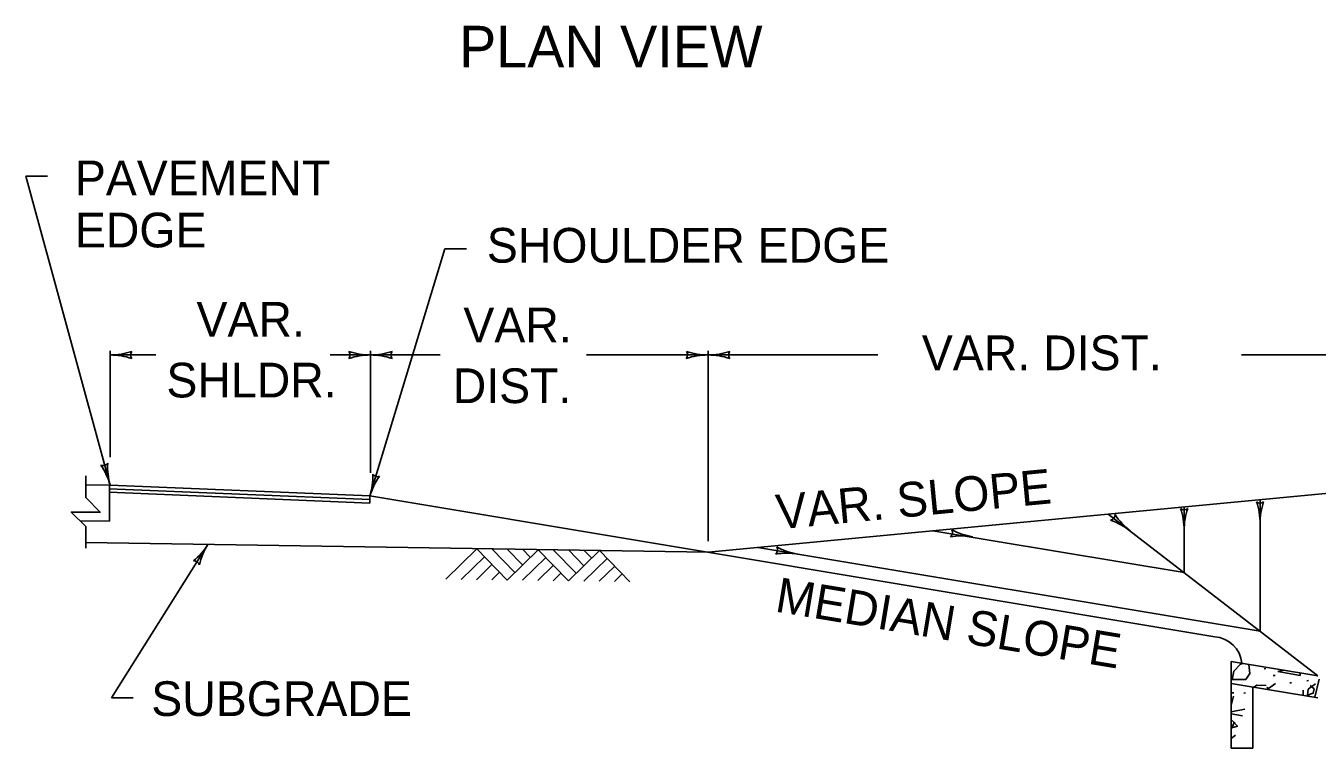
# Model space of a CAD drawing. Extents: x 997.6 to 1036.7, y 998.9 to 1022.9.
# Drawn here: x 1018.67 to 1026.11, y 1010.19 to 1014.35 of the extents above; entities that cross this region are included whole.
import ezdxf

# ---------------------------------------------------------------- set-up
doc = ezdxf.new("R2010")
doc.units = 0
doc.layers.add('Level 1', color=7, linetype='Continuous')

msp = doc.modelspace()

# ---------------------------------------------------------------- linework, layer by layer
at = {"layer": 'Level 1'}
for p, q in [((1018.6738, 1013.4857), (1019.1588, 1011.7053)), ((1018.7988, 1013.4857), (1018.6738, 1013.4857)), ((1021.0875, 1013.0668), (1020.6556, 1011.6429)), ((1021.0875, 1013.0668), (1021.2125, 1013.0668)), ((1019.1588, 1011.8663), (1019.1588, 1012.4794)), ((1019.1588, 1012.4553), (1019.4233, 1012.4553)), ((1020.4276, 1012.4553), (1020.6588, 1012.4553)), ((1020.6588, 1011.7769), (1020.6588, 1012.4794)), ((1020.6588, 1012.4553), (1021.061, 1012.4553)), ((1021.9031, 1012.4553), (1022.6038, 1012.4553)), ((1022.6038, 1011.3826), (1022.6038, 1012.4794)), ((1022.6038, 1012.4553), (1023.5829, 1012.4553)), ((1025.6775, 1012.4553), (1026.6588, 1012.4553)), ((1019.1588, 1011.7053), (1019.0188, 1011.7075)), ((1019.1548, 1011.6846), (1020.6556, 1011.6221)), ((1019.1556, 1011.497), (1019.1556, 1011.7054)), ((1019.1588, 1011.7053), (1020.6556, 1011.6429)), ((1026.6588, 1011.7053), (1022.6038, 1011.3182)), ((1019.1538, 1011.6638), (1020.6556, 1011.6012)), ((1020.6556, 1011.6012), (1020.6556, 1011.6429)), ((1020.6556, 1011.6429), (1025.5232, 1010.8318)), ((1025.7838, 1011.6218), (1025.7838, 1010.8632)), ((1024.9088, 1011.5383), (1026.1172, 1010.606)), ((1025.3463, 1011.58), (1025.3463, 1011.2008)), ((1019.1556, 1011.497), (1018.9859, 1011.4997)), ((1022.6038, 1011.3182), (1019.0188, 1011.3741)), ((1023.8994, 1011.4418), (1025.3463, 1011.2008)), ((1019.1678, 1010.479), (1019.723, 1011.3631)), ((1021.0927, 1011.1626), (1021.2718, 1011.3372)), ((1021.2718, 1011.3372), (1021.4463, 1011.1581)), ((1021.3603, 1011.3361), (1021.4913, 1011.2015)), ((1021.4463, 1011.1581), (1021.6253, 1011.3325)), ((1021.4486, 1011.3349), (1021.5358, 1011.2453)), ((1021.537, 1011.3338), (1021.5808, 1011.2888)), ((1021.6253, 1011.3325), (1021.7998, 1011.1533)), ((1021.7138, 1011.3313), (1021.8448, 1011.1971)), ((1021.7998, 1011.1533), (1021.9789, 1011.3278)), ((1021.8022, 1011.3302), (1021.8893, 1011.2406)), ((1021.8905, 1011.329), (1021.9344, 1011.2843)), ((1021.9789, 1011.3278), (1022.1533, 1011.1487)), ((1022.6039, 1011.3182), (1022.6041, 1011.3182)), ((1022.8898, 1011.3455), (1025.7838, 1010.8632)), ((1021.1811, 1011.1615), (1021.3157, 1011.2923)), ((1021.2694, 1011.1603), (1021.359, 1011.2477)), ((1021.5347, 1011.1569), (1021.6693, 1011.2877)), ((1021.623, 1011.1557), (1021.7126, 1011.2429)), ((1021.8883, 1011.1522), (1022.0228, 1011.2832)), ((1021.9766, 1011.1509), (1022.0662, 1011.2382)), ((1021.3578, 1011.1593), (1021.4028, 1011.2028)), ((1021.7114, 1011.1545), (1021.7563, 1011.1983)), ((1022.065, 1011.1498), (1022.1099, 1011.1936)), ((1025.6172, 1010.6893), (1026.1172, 1010.606)), ((1025.6172, 1010.6893), (1025.6172, 1010.1893)), ((1025.6172, 1010.5626), (1026.1172, 1010.4793)), ((1019.1678, 1010.479), (1019.2928, 1010.479)), ((1025.7422, 1010.5418), (1025.7422, 1010.1893)), ((1025.6172, 1010.1893), (1025.7422, 1010.1893))]:
    msp.add_line(p, q, dxfattribs=at)
for points in [[(1019.0188, 1011.3418), (1019.0188, 1011.4668), (1018.9354, 1011.5502), (1019.1021, 1011.5502), (1019.0188, 1011.6335), (1019.0188, 1011.7585)], [(1025.6334, 1010.6325), (1025.6241, 1010.5858)], [(1025.6721, 1010.6738), (1025.6334, 1010.6325)], [(1025.6844, 1010.6781), (1025.6721, 1010.6738)], [(1025.7254, 1010.6205), (1025.7196, 1010.6723)], [(1025.8181, 1010.6483), (1025.8074, 1010.647)], [(1025.9226, 1010.6384), (1025.8868, 1010.6311)], [(1025.8868, 1010.6311), (1026.0148, 1010.6084)], [(1025.6241, 1010.5858), (1025.7014, 1010.5858)], [(1025.7014, 1010.5858), (1025.7254, 1010.6205)], [(1025.8321, 1010.5325), (1025.8734, 1010.5618)], [(1025.8704, 1010.609), (1025.8598, 1010.6077)], [(1025.9653, 1010.5665), (1025.9547, 1010.5652)], [(1026.0148, 1010.6084), (1026.0153, 1010.6229)], [(1026.0635, 1010.5796), (1026.0528, 1010.5783)], [(1026.1042, 1010.5592), (1026.0615, 1010.5285), (1026.0575, 1010.4952), (1026.0908, 1010.5058), (1026.0948, 1010.5312), (1026.0722, 1010.5512)], [(1026.0988, 1010.4831), (1026.1242, 1010.5872)], [(1025.6334, 1010.5085), (1025.6172, 1010.5088)], [(1025.6201, 1010.4431), (1025.6308, 1010.4898)], [(1025.7003, 1010.5076), (1025.6896, 1010.5063)], [(1025.7654, 1010.5525), (1025.7493, 1010.5405)], [(1025.8188, 1010.5512), (1025.7654, 1010.5525)], [(1025.8294, 1010.5272), (1025.8241, 1010.5405)], [(1026.0322, 1010.5245), (1026.0322, 1010.4934)], [(1026.0974, 1010.4825), (1026.0988, 1010.4831)], [(1025.6172, 1010.4425), (1025.6201, 1010.4431)], [(1025.6971, 1010.4144), (1025.6172, 1010.3979)], [(1025.6172, 1010.3872), (1025.6833, 1010.3754)], [(1025.6373, 1010.3406), (1025.6213, 1010.3073), (1025.6533, 1010.3153), (1025.6239, 1010.3486)], [(1025.6428, 1010.2644), (1025.6172, 1010.2456)]]:
    msp.add_lwpolyline(points, dxfattribs=at)
for centre, radius, start, end in [((1019.1588, 1012.846), 0.3906, 269.98778, 270), ((1019.1588, 1012.846), 0.3906, 270, 288.66878), ((1019.1588, 1012.0647), 0.3906, 71.34716, 89.99389), ((1019.3074, 1012.4553), 0.0312, 138.7746, 220.89129), ((1020.5103, 1012.4554), 0.0312, 318.7746, 40.89129), ((1020.6588, 1012.0647), 0.3906, 90, 108.66878), ((1020.6588, 1012.846), 0.3906, 251.34716, 269.99389), ((1020.6588, 1012.846), 0.3906, 269.98778, 270), ((1020.6588, 1012.846), 0.3906, 270, 288.66878), ((1020.6588, 1012.0647), 0.3906, 89.98778, 90), ((1020.6588, 1012.0647), 0.3906, 71.34716, 89.99389), ((1020.8074, 1012.4553), 0.0312, 138.7746, 220.89129), ((1022.4553, 1012.4554), 0.0312, 318.7746, 40.89129), ((1022.6038, 1012.0647), 0.3906, 90, 108.66878), ((1022.6038, 1012.846), 0.3906, 251.34716, 269.99389), ((1022.6038, 1012.846), 0.3906, 269.98778, 270), ((1022.6038, 1012.846), 0.3906, 270, 288.66878), ((1022.6038, 1012.0647), 0.3906, 89.98778, 90), ((1022.6038, 1012.0647), 0.3906, 71.34716, 89.99389), ((1022.7524, 1012.4553), 0.0312, 138.7746, 220.89129), ((1019.1198, 1011.8487), 0.0312, 244.0168, 326.13349), ((1018.7819, 1011.6026), 0.3906, 15.2422, 33.91099), ((1019.5357, 1011.808), 0.3906, 176.58936, 195.23609), ((1020.2818, 1011.7563), 0.3906, 343.12496, 1.79375), ((1021.0294, 1011.5295), 0.3906, 144.47212, 163.11885), ((1020.6987, 1011.7851), 0.0312, 211.89956, 294.01626), ((1018.7819, 1011.6026), 0.3906, 15.22998, 15.2422), ((1020.2818, 1011.7563), 0.3906, 343.11274, 343.12496), ((1025.7841, 1011.6322), 0.0312, 228.7746, 310.89129), ((1025.3935, 1011.4837), 0.3906, 0, 18.66878), ((1026.1747, 1011.4837), 0.3906, 161.34716, 179.99389), ((1024.9173, 1011.5334), 0.0312, 281.12379, 3.24049), ((1025.2734, 1011.7519), 0.3906, 213.69635, 232.34308), ((1025.3467, 1011.594), 0.0312, 228.7746, 310.89129), ((1024.956, 1011.4454), 0.3906, 0, 18.66878), ((1025.7373, 1011.4454), 0.3906, 161.34716, 179.99389), ((1023.9809, 1011.432), 0.0312, 309.31495, 31.43164), ((1024.1916, 1011.7928), 0.3906, 241.88751, 260.53424), ((1024.7962, 1011.1334), 0.3906, 52.34919, 71.01798), ((1025.3935, 1011.4837), 0.3906, 359.98778, 0), ((1024.0632, 1011.0222), 0.3906, 80.54035, 99.20914), ((1024.0632, 1011.0222), 0.3906, 80.52813, 80.54035), ((1024.7962, 1011.1334), 0.3906, 52.33697, 52.34919), ((1024.956, 1011.4454), 0.3906, 359.98778, 0), ((1019.3922, 1011.5708), 0.3906, 309.22009, 327.86682), ((1020.0538, 1011.1553), 0.3906, 147.87293, 166.54171), ((1020.0538, 1011.1553), 0.3906, 147.86071, 147.87293), ((1022.9737, 1011.3325), 0.0312, 309.31495, 31.43164), ((1023.056, 1010.9227), 0.3906, 80.54035, 99.20914), ((1023.1844, 1011.6933), 0.3906, 241.88751, 260.53424), ((1023.056, 1010.9227), 0.3906, 80.52813, 80.54035), ((1019.644, 1011.2373), 0.0312, 16.64753, 98.76422), ((1025.5088, 1010.6606), 0.1717, 6.11654, 85.20688)]:
    msp.add_arc(centre, radius, start, end, dxfattribs=at)

# ---------------------------------------------------------------- texts
for s, height, p in [('PLAN VIEW', 0.24, (1021.1698, 1014.1121)), ('PAVEMENT', 0.2, (1018.9563, 1013.3753)), ('EDGE', 0.2, (1018.9563, 1013.0753)), ('SHOULDER EDGE', 0.2, (1021.3295, 1012.9873)), ('VAR.', 0.2, (1019.6569, 1012.5605)), ('VAR.', 0.2, (1021.1945, 1012.5279)), ('VAR. DIST.', 0.2, (1023.8357, 1012.3675)), ('SHLDR.', 0.2, (1019.4837, 1012.2105)), ('DIST.', 0.2, (1021.1331, 1012.1779)), ('SUBGRADE', 0.2, (1019.3965, 1010.3748))]:
    msp.add_text(s, height=height, dxfattribs=at).set_placement(p)
for s, rotation, p in [('VAR. SLOPE', 5.45356, (1023.0055, 1011.4498)), ('MEDIAN SLOPE', 350.53831, (1022.9841, 1010.9776))]:
    msp.add_text(s, height=0.2, rotation=rotation, dxfattribs=at).set_placement(p)

doc.saveas('drawing.dxf')
